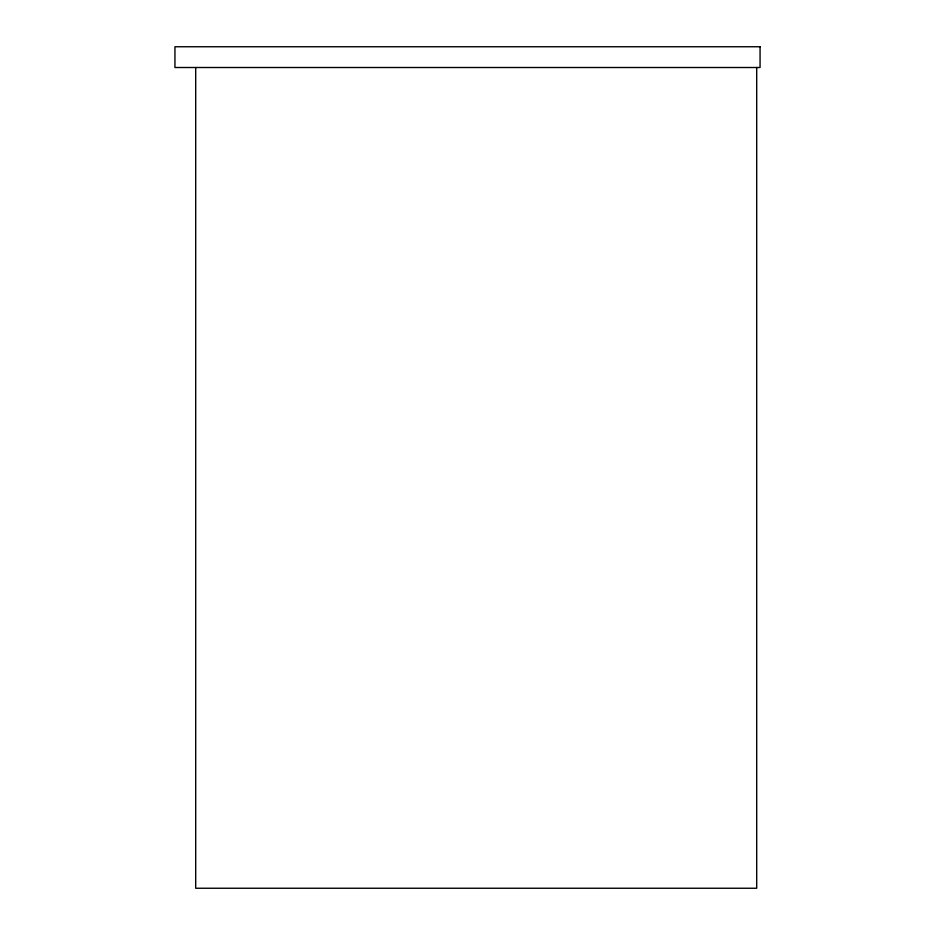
<?xml version="1.0" encoding="UTF-8"?>
<svg xmlns="http://www.w3.org/2000/svg" width="935" height="935" viewBox="0 0 935 935"><rect width="100%" height="100%" fill="white"/><g stroke="black" fill="none" stroke-linecap="round" stroke-linejoin="round"><path stroke-width="1.4" d="M756.696 67.507L756.696 888.25L195.695 888.25L195.695 67.507M760.062 46.75L174.939 46.75L174.939 67.507L760.062 67.507L760.062 46.75"/></g></svg>
